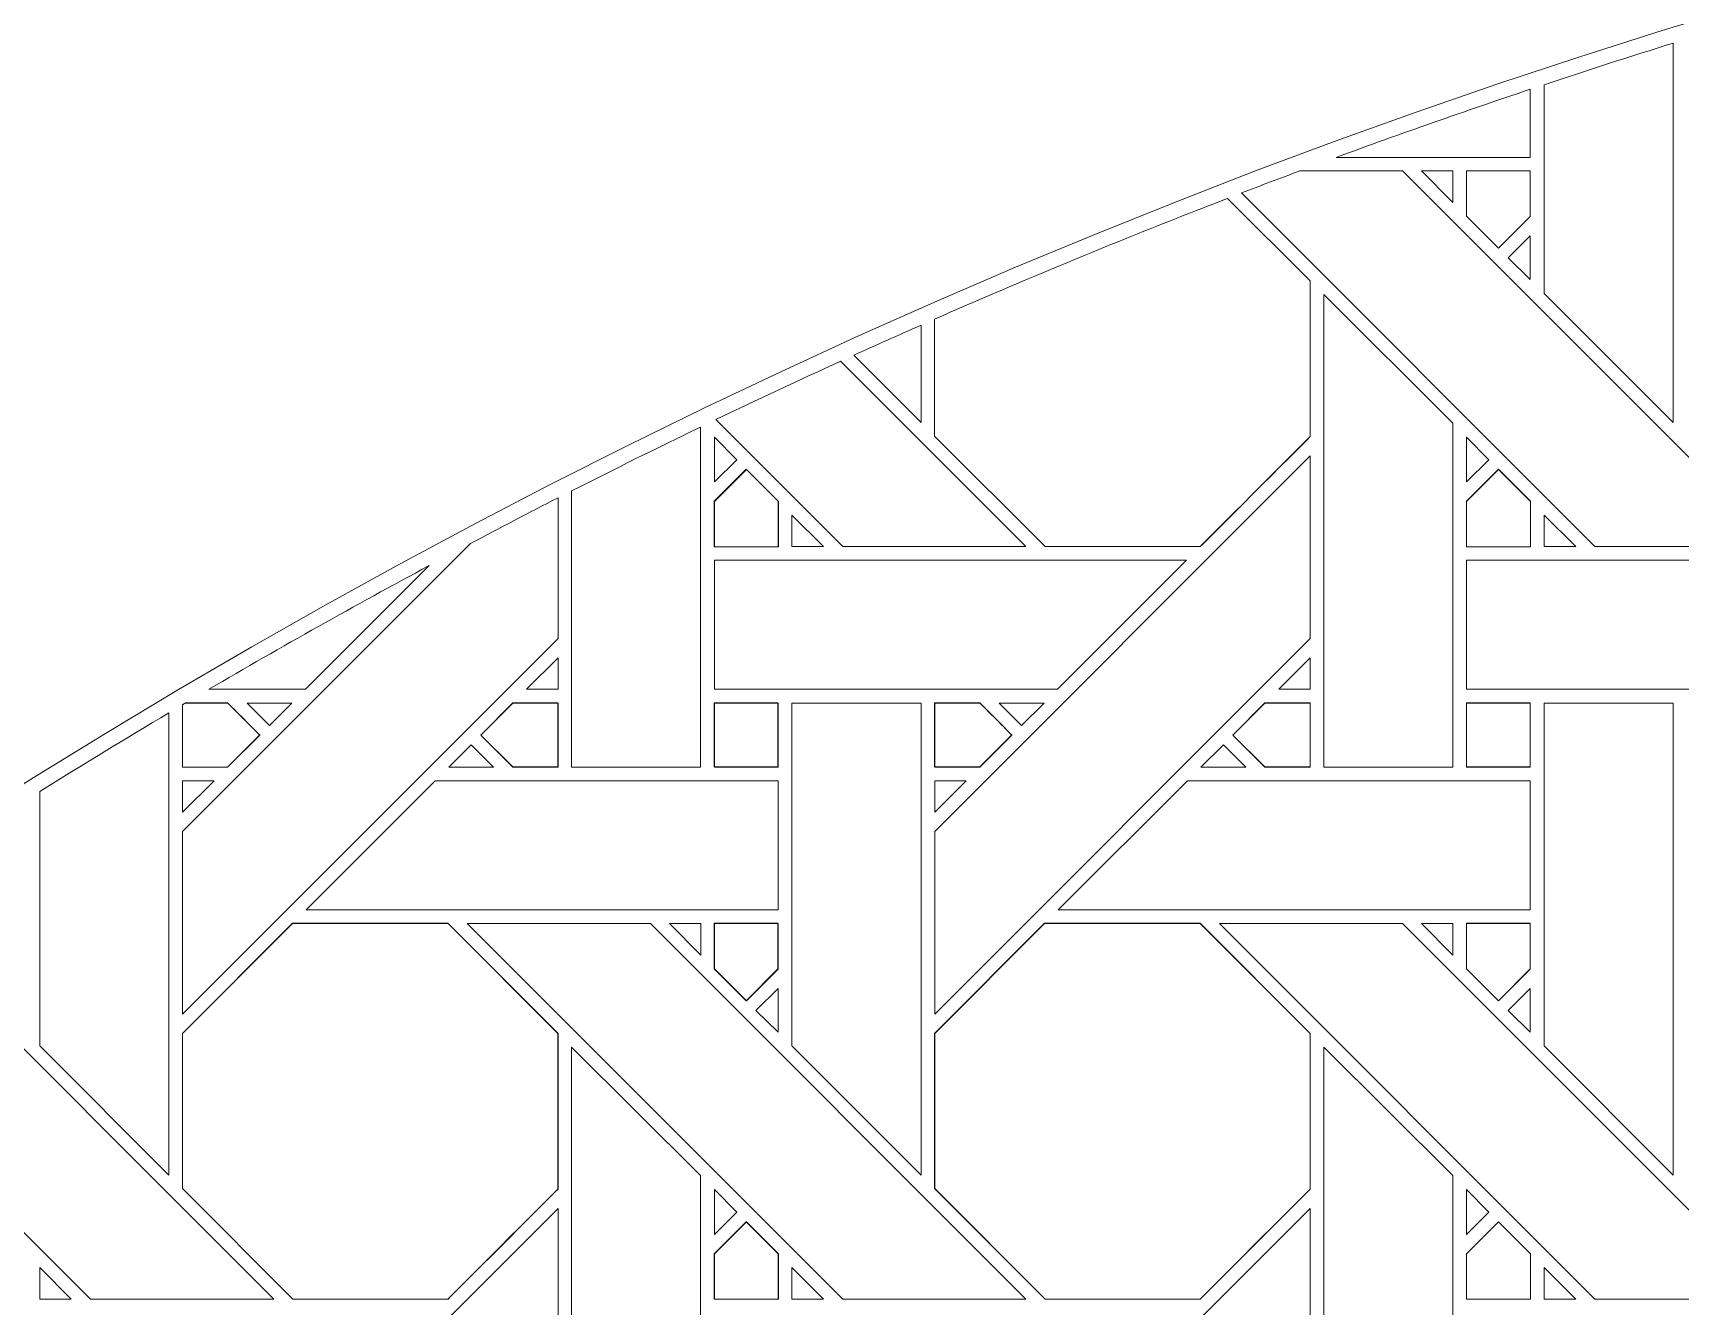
# Model space of a CAD drawing. Header units: inches. Extents: x 2.4 to 22.4, y -0.9 to 19.1.
# Drawn here: x 7.688 to 9.766, y 15.965 to 17.57 of the extents above; entities that cross this region are included whole.
import ezdxf

# ---------------------------------------------------------------- set-up
doc = ezdxf.new("R2010")
doc.units = ezdxf.units.IN
doc.header["$MEASUREMENT"] = 0
doc.layers.add('Design', color=7, linetype='Continuous', lineweight=0)

msp = doc.modelspace()

# ---------------------------------------------------------------- linework, layer by layer
at = {"layer": 'Design'}
for points, knots in [([(12.3829, 19.0948), (6.86, 19.0948), (2.3829, 14.6176), (2.3829, 9.0948), (2.3829, 3.5719), (6.86, -0.9052), (12.3829, -0.9052), (17.9057, -0.9052), (22.3829, 3.5719), (22.3829, 9.0948), (22.3829, 14.6176), (17.9057, 19.0948), (12.3829, 19.0948)], [0, 0, 0, 0, 1, 1, 1, 2, 2, 2, 3, 3, 3, 4, 4, 4, 4]), ([(12.3829, 17.972), (7.4801, 17.972), (3.5056, 13.9975), (3.5056, 9.0948), (3.5056, 4.192), (7.4801, 0.2175), (12.3829, 0.2175), (17.2856, 0.2175), (21.2601, 4.192), (21.2601, 9.0948), (21.2601, 13.9975), (17.2856, 17.972), (12.3829, 17.972)], [0, 0, 0, 0, 1, 1, 1, 2, 2, 2, 3, 3, 3, 4, 4, 4, 4]), ([(9.7571, 17.557), (9.7571, 17.557), (9.7571, 17.0786), (9.7571, 17.0786), (9.7571, 17.0786), (9.5942, 17.2415), (9.5942, 17.2415), (9.5942, 17.2415), (9.5942, 17.5046), (9.5942, 17.5046), (9.6483, 17.5226), (9.7026, 17.5401), (9.7571, 17.557)], [0, 0, 0, 0, 1, 1, 1, 2, 2, 2, 3, 3, 3, 4, 4, 4, 4]), ([(9.332, 17.413), (9.4132, 17.4428), (9.4947, 17.4714), (9.5766, 17.4988), (9.5766, 17.4988), (9.5766, 17.413), (9.5766, 17.413), (9.5766, 17.413), (9.332, 17.413), (9.332, 17.413)], [0, 0, 0, 0, 1, 1, 1, 2, 2, 2, 3, 3, 3, 3]), ([(9.286, 17.3959), (9.286, 17.3959), (9.4156, 17.3959), (9.4156, 17.3959), (9.4156, 17.3959), (9.8892, 16.9222), (9.8892, 16.9222), (9.8892, 16.9222), (9.6582, 16.9222), (9.6582, 16.9222), (9.6582, 16.9222), (9.2125, 17.3681), (9.2125, 17.3681), (9.2369, 17.3775), (9.2614, 17.3867), (9.286, 17.3959)], [0, 0, 0, 0, 1, 1, 1, 2, 2, 2, 3, 3, 3, 4, 4, 4, 5, 5, 5, 5]), ([(9.4791, 17.3959), (9.4791, 17.3959), (9.4791, 17.356), (9.4791, 17.356), (9.4791, 17.356), (9.4397, 17.3959), (9.4397, 17.3959), (9.4397, 17.3959), (9.4791, 17.3959), (9.4791, 17.3959)], [0, 0, 0, 0, 1, 1, 1, 2, 2, 2, 3, 3, 3, 3]), ([(9.5765, 17.3384), (9.5765, 17.3384), (9.5366, 17.2985), (9.5366, 17.2985), (9.5366, 17.2985), (9.4963, 17.3388), (9.4963, 17.3388), (9.4963, 17.3388), (9.4963, 17.396), (9.4963, 17.396), (9.4963, 17.396), (9.5765, 17.396), (9.5765, 17.396), (9.5765, 17.396), (9.5765, 17.3384), (9.5765, 17.3384)], [0, 0, 0, 0, 1, 1, 1, 2, 2, 2, 3, 3, 3, 4, 4, 4, 5, 5, 5, 5]), ([(9.5367, 17.2983), (9.5367, 17.2983), (9.4963, 17.3387), (9.4963, 17.3387), (9.4963, 17.3387), (9.4963, 17.3959), (9.4963, 17.3959), (9.4963, 17.3959), (9.5766, 17.3959), (9.5766, 17.3959), (9.5766, 17.3959), (9.5766, 17.3383), (9.5766, 17.3383), (9.5766, 17.3383), (9.5367, 17.2983), (9.5367, 17.2983)], [0, 0, 0, 0, 1, 1, 1, 2, 2, 2, 3, 3, 3, 4, 4, 4, 5, 5, 5, 5]), ([(8.9355, 17.2565), (9.0215, 17.2929), (9.1081, 17.3277), (9.195, 17.3613), (9.195, 17.3613), (9.2991, 17.2573), (9.2991, 17.2573), (9.2991, 17.2573), (9.2991, 17.0611), (9.2991, 17.0611), (9.2813, 17.0431), (9.1694, 16.9314), (9.1604, 16.9224), (9.1604, 16.9224), (8.9647, 16.9224), (8.9647, 16.9224), (8.9647, 16.9224), (8.8254, 17.0616), (8.8254, 17.0616), (8.8254, 17.0616), (8.8254, 17.209), (8.8254, 17.209), (8.862, 17.2251), (8.8986, 17.2409), (8.9355, 17.2565)], [0, 0, 0, 0, 1, 1, 1, 2, 2, 2, 3, 3, 3, 4, 4, 4, 5, 5, 5, 6, 6, 6, 7, 7, 7, 8, 8, 8, 8]), ([(8.9355, 17.2565), (9.0215, 17.2929), (9.1081, 17.3277), (9.195, 17.3613), (9.195, 17.3613), (9.2992, 17.2571), (9.2992, 17.2571), (9.2992, 17.2571), (9.2992, 17.0609), (9.2992, 17.0609), (9.2814, 17.043), (9.1694, 16.9313), (9.1604, 16.9222), (9.1604, 16.9222), (8.9647, 16.9222), (8.9647, 16.9222), (8.9647, 16.9222), (8.8254, 17.0615), (8.8254, 17.0615), (8.8254, 17.0615), (8.8254, 17.209), (8.8254, 17.209), (8.862, 17.2251), (8.8987, 17.2409), (8.9355, 17.2565)], [0, 0, 0, 0, 1, 1, 1, 2, 2, 2, 3, 3, 3, 4, 4, 4, 5, 5, 5, 6, 6, 6, 7, 7, 7, 8, 8, 8, 8]), ([(9.5766, 17.314), (9.5766, 17.314), (9.5766, 17.2589), (9.5766, 17.2589), (9.5766, 17.2589), (9.5488, 17.2863), (9.5488, 17.2863), (9.5488, 17.2863), (9.5766, 17.314), (9.5766, 17.314)], [0, 0, 0, 0, 1, 1, 1, 2, 2, 2, 3, 3, 3, 3]), ([(9.3163, 16.6442), (9.3163, 16.6442), (9.3163, 17.2401), (9.3163, 17.2401), (9.3163, 17.2401), (9.4791, 17.0779), (9.4791, 17.0779), (9.4791, 17.0779), (9.4791, 16.6442), (9.4791, 16.6442), (9.4791, 16.6442), (9.3163, 16.6442), (9.3163, 16.6442)], [0, 0, 0, 0, 1, 1, 1, 2, 2, 2, 3, 3, 3, 4, 4, 4, 4]), ([(8.8083, 17.2014), (8.8083, 17.2014), (8.8083, 17.0786), (8.8083, 17.0786), (8.8083, 17.0786), (8.7235, 17.1635), (8.7235, 17.1635), (8.7517, 17.1763), (8.78, 17.1889), (8.8083, 17.2014)], [0, 0, 0, 0, 1, 1, 1, 2, 2, 2, 3, 3, 3, 3]), ([(8.9405, 16.9222), (8.9405, 16.9222), (8.7095, 16.9222), (8.7095, 16.9222), (8.7095, 16.9222), (8.5494, 17.0823), (8.5494, 17.0823), (8.6016, 17.1074), (8.6541, 17.1318), (8.7069, 17.1559), (8.7069, 17.1559), (8.9405, 16.9222), (8.9405, 16.9222)], [0, 0, 0, 0, 1, 1, 1, 2, 2, 2, 3, 3, 3, 4, 4, 4, 4]), ([(8.5303, 16.6442), (8.5303, 16.6442), (8.3676, 16.6442), (8.3676, 16.6442), (8.3676, 16.6442), (8.3676, 16.9924), (8.3676, 16.9924), (8.4215, 17.0198), (8.4758, 17.0467), (8.5303, 17.073), (8.5303, 17.073), (8.5303, 16.6442), (8.5303, 16.6442)], [0, 0, 0, 0, 1, 1, 1, 2, 2, 2, 3, 3, 3, 4, 4, 4, 4]), ([(8.5476, 17.0037), (8.5476, 17.0037), (8.5476, 17.0604), (8.5476, 17.0604), (8.5476, 17.0604), (8.5758, 17.0318), (8.5758, 17.0318), (8.5758, 17.0318), (8.5476, 17.0037), (8.5476, 17.0037)], [0, 0, 0, 0, 1, 1, 1, 2, 2, 2, 3, 3, 3, 3]), ([(9.4964, 17.0037), (9.4964, 17.0037), (9.4964, 17.0604), (9.4964, 17.0604), (9.4964, 17.0604), (9.5245, 17.0318), (9.5245, 17.0318), (9.5245, 17.0318), (9.4964, 17.0037), (9.4964, 17.0037)], [0, 0, 0, 0, 1, 1, 1, 2, 2, 2, 3, 3, 3, 3]), ([(9.2992, 16.8065), (9.2992, 16.8065), (8.8255, 16.3328), (8.8255, 16.3328), (8.8255, 16.3328), (8.8255, 16.5629), (8.8255, 16.5629), (8.8255, 16.5629), (9.2992, 17.0365), (9.2992, 17.0365), (9.2992, 17.0365), (9.2992, 16.8065), (9.2992, 16.8065)], [0, 0, 0, 0, 1, 1, 1, 2, 2, 2, 3, 3, 3, 4, 4, 4, 4]), ([(8.6282, 16.9221), (8.6282, 16.9221), (8.5475, 16.9221), (8.5475, 16.9221), (8.5475, 16.9221), (8.5475, 16.9794), (8.5475, 16.9794), (8.5475, 16.9794), (8.5879, 17.0198), (8.5879, 17.0198), (8.5879, 17.0198), (8.6282, 16.9794), (8.6282, 16.9794), (8.6282, 16.9794), (8.6282, 16.9221), (8.6282, 16.9221)], [0, 0, 0, 0, 1, 1, 1, 2, 2, 2, 3, 3, 3, 4, 4, 4, 5, 5, 5, 5]), ([(8.6283, 16.922), (8.6283, 16.922), (8.5476, 16.922), (8.5476, 16.922), (8.5476, 16.922), (8.5476, 16.9793), (8.5476, 16.9793), (8.5476, 16.9793), (8.588, 17.0196), (8.588, 17.0196), (8.588, 17.0196), (8.6283, 16.9793), (8.6283, 16.9793), (8.6283, 16.9793), (8.6283, 16.922), (8.6283, 16.922)], [0, 0, 0, 0, 1, 1, 1, 2, 2, 2, 3, 3, 3, 4, 4, 4, 5, 5, 5, 5]), ([(9.5769, 16.9221), (9.5769, 16.9221), (9.4963, 16.9221), (9.4963, 16.9221), (9.4963, 16.9221), (9.4963, 16.9794), (9.4963, 16.9794), (9.4963, 16.9794), (9.5366, 17.0198), (9.5366, 17.0198), (9.5366, 17.0198), (9.5769, 16.9794), (9.5769, 16.9794), (9.5769, 16.9794), (9.5769, 16.9221), (9.5769, 16.9221)], [0, 0, 0, 0, 1, 1, 1, 2, 2, 2, 3, 3, 3, 4, 4, 4, 5, 5, 5, 5]), ([(9.5367, 17.0196), (9.5367, 17.0196), (9.577, 16.9793), (9.577, 16.9793), (9.577, 16.9793), (9.577, 16.922), (9.577, 16.922), (9.577, 16.922), (9.4964, 16.922), (9.4964, 16.922), (9.4964, 16.922), (9.4964, 16.9793), (9.4964, 16.9793), (9.4964, 16.9793), (9.5367, 17.0196), (9.5367, 17.0196)], [0, 0, 0, 0, 1, 1, 1, 2, 2, 2, 3, 3, 3, 4, 4, 4, 5, 5, 5, 5]), ([(8.3504, 16.9837), (8.3504, 16.9837), (8.3504, 16.8065), (8.3504, 16.8065), (8.3504, 16.8065), (7.8768, 16.3328), (7.8768, 16.3328), (7.8768, 16.3328), (7.8768, 16.5629), (7.8768, 16.5629), (7.8768, 16.5629), (8.2401, 16.9262), (8.2401, 16.9262), (8.2767, 16.9456), (8.3135, 16.9648), (8.3504, 16.9837)], [0, 0, 0, 0, 1, 1, 1, 2, 2, 2, 3, 3, 3, 4, 4, 4, 5, 5, 5, 5]), ([(8.6455, 16.9222), (8.6455, 16.9222), (8.6455, 16.962), (8.6455, 16.962), (8.6455, 16.962), (8.6853, 16.9222), (8.6853, 16.9222), (8.6853, 16.9222), (8.6455, 16.9222), (8.6455, 16.9222)], [0, 0, 0, 0, 1, 1, 1, 2, 2, 2, 3, 3, 3, 3]), ([(9.5943, 16.9222), (9.5943, 16.9222), (9.5943, 16.962), (9.5943, 16.962), (9.5943, 16.962), (9.634, 16.9222), (9.634, 16.9222), (9.634, 16.9222), (9.5943, 16.9222), (9.5943, 16.9222)], [0, 0, 0, 0, 1, 1, 1, 2, 2, 2, 3, 3, 3, 3]), ([(8.0319, 16.7423), (8.0319, 16.7423), (7.91, 16.7423), (7.91, 16.7423), (8.0017, 16.796), (8.0943, 16.848), (8.188, 16.8984), (8.188, 16.8984), (8.0319, 16.7423), (8.0319, 16.7423)], [0, 0, 0, 0, 1, 1, 1, 2, 2, 2, 3, 3, 3, 3]), ([(9.1433, 16.905), (9.1433, 16.905), (8.9806, 16.7423), (8.9806, 16.7423), (8.9806, 16.7423), (8.5476, 16.7423), (8.5476, 16.7423), (8.5476, 16.7423), (8.5476, 16.905), (8.5476, 16.905), (8.5476, 16.905), (9.1433, 16.905), (9.1433, 16.905)], [0, 0, 0, 0, 1, 1, 1, 2, 2, 2, 3, 3, 3, 4, 4, 4, 4]), ([(10.0921, 16.905), (10.0921, 16.905), (9.9293, 16.7423), (9.9293, 16.7423), (9.9293, 16.7423), (9.4964, 16.7423), (9.4964, 16.7423), (9.4964, 16.7423), (9.4964, 16.905), (9.4964, 16.905), (9.4964, 16.905), (10.0921, 16.905), (10.0921, 16.905)], [0, 0, 0, 0, 1, 1, 1, 2, 2, 2, 3, 3, 3, 4, 4, 4, 4]), ([(8.3107, 16.7423), (8.3107, 16.7423), (8.3504, 16.7821), (8.3504, 16.7821), (8.3504, 16.7821), (8.3504, 16.7423), (8.3504, 16.7423), (8.3504, 16.7423), (8.3107, 16.7423), (8.3107, 16.7423)], [0, 0, 0, 0, 1, 1, 1, 2, 2, 2, 3, 3, 3, 3]), ([(9.2992, 16.7423), (9.2992, 16.7423), (9.2594, 16.7423), (9.2594, 16.7423), (9.2594, 16.7423), (9.2992, 16.7821), (9.2992, 16.7821), (9.2992, 16.7821), (9.2992, 16.7423), (9.2992, 16.7423)], [0, 0, 0, 0, 1, 1, 1, 2, 2, 2, 3, 3, 3, 3]), ([(7.9337, 16.7251), (7.9389, 16.72), (7.9696, 16.6892), (7.9741, 16.6848), (7.9741, 16.6848), (7.9337, 16.6443), (7.9337, 16.6443), (7.9337, 16.6443), (7.8767, 16.6443), (7.8767, 16.6443), (7.8767, 16.6443), (7.8767, 16.7228), (7.8767, 16.7228), (7.878, 16.7236), (7.8793, 16.7243), (7.8807, 16.7251), (7.8807, 16.7251), (7.9337, 16.7251), (7.9337, 16.7251)], [0, 0, 0, 0, 1, 1, 1, 2, 2, 2, 3, 3, 3, 4, 4, 4, 5, 5, 5, 6, 6, 6, 6]), ([(7.8805, 16.725), (7.8805, 16.725), (7.9338, 16.725), (7.9338, 16.725), (7.9391, 16.7198), (7.9698, 16.689), (7.9742, 16.6847), (7.9742, 16.6847), (7.9337, 16.6443), (7.9337, 16.6443), (7.9337, 16.6443), (7.8767, 16.6443), (7.8767, 16.6443), (7.8767, 16.6443), (7.8767, 16.7228), (7.8767, 16.7228), (7.8779, 16.7235), (7.8792, 16.7243), (7.8805, 16.725)], [0, 0, 0, 0, 1, 1, 1, 2, 2, 2, 3, 3, 3, 4, 4, 4, 5, 5, 5, 6, 6, 6, 6]), ([(7.9582, 16.725), (7.9582, 16.725), (8.0146, 16.725), (8.0146, 16.725), (8.0146, 16.725), (7.9864, 16.6968), (7.9864, 16.6968), (7.9864, 16.6968), (7.9582, 16.725), (7.9582, 16.725)], [0, 0, 0, 0, 1, 1, 1, 2, 2, 2, 3, 3, 3, 3]), ([(8.3503, 16.6444), (8.3503, 16.6444), (8.2932, 16.6444), (8.2932, 16.6444), (8.2932, 16.6444), (8.2529, 16.6847), (8.2529, 16.6847), (8.2529, 16.6847), (8.2933, 16.7252), (8.2933, 16.7252), (8.2933, 16.7252), (8.3503, 16.7252), (8.3503, 16.7252), (8.3503, 16.7252), (8.3503, 16.6444), (8.3503, 16.6444)], [0, 0, 0, 0, 1, 1, 1, 2, 2, 2, 3, 3, 3, 4, 4, 4, 5, 5, 5, 5]), ([(8.3504, 16.725), (8.3504, 16.725), (8.3504, 16.6442), (8.3504, 16.6442), (8.3504, 16.6442), (8.2933, 16.6442), (8.2933, 16.6442), (8.2933, 16.6442), (8.253, 16.6846), (8.253, 16.6846), (8.253, 16.6846), (8.2934, 16.725), (8.2934, 16.725), (8.2934, 16.725), (8.3504, 16.725), (8.3504, 16.725)], [0, 0, 0, 0, 1, 1, 1, 2, 2, 2, 3, 3, 3, 4, 4, 4, 5, 5, 5, 5]), ([(8.6278, 16.7251), (8.6278, 16.7251), (8.6278, 16.6444), (8.6278, 16.6444), (8.6278, 16.6444), (8.5475, 16.6444), (8.5475, 16.6444), (8.5475, 16.6444), (8.5475, 16.7251), (8.5475, 16.7251), (8.5475, 16.7251), (8.6278, 16.7251), (8.6278, 16.7251)], [0, 0, 0, 0, 1, 1, 1, 2, 2, 2, 3, 3, 3, 4, 4, 4, 4]), ([(8.6279, 16.6442), (8.6279, 16.6442), (8.5476, 16.6442), (8.5476, 16.6442), (8.5476, 16.6442), (8.5476, 16.725), (8.5476, 16.725), (8.5476, 16.725), (8.6279, 16.725), (8.6279, 16.725), (8.6279, 16.725), (8.6279, 16.6442), (8.6279, 16.6442)], [0, 0, 0, 0, 1, 1, 1, 2, 2, 2, 3, 3, 3, 4, 4, 4, 4]), ([(8.6454, 16.2928), (8.6454, 16.2928), (8.6454, 16.725), (8.6454, 16.725), (8.6454, 16.725), (8.8083, 16.725), (8.8083, 16.725), (8.8083, 16.725), (8.8083, 16.1299), (8.8083, 16.1299), (8.8083, 16.1299), (8.6454, 16.2928), (8.6454, 16.2928)], [0, 0, 0, 0, 1, 1, 1, 2, 2, 2, 3, 3, 3, 4, 4, 4, 4]), ([(8.8254, 16.6444), (8.8254, 16.6444), (8.8254, 16.7251), (8.8254, 16.7251), (8.8254, 16.7251), (8.8825, 16.7251), (8.8825, 16.7251), (8.8876, 16.72), (8.9184, 16.6892), (8.9228, 16.6848), (8.9228, 16.6848), (8.8824, 16.6444), (8.8824, 16.6444), (8.8824, 16.6444), (8.8254, 16.6444), (8.8254, 16.6444)], [0, 0, 0, 0, 1, 1, 1, 2, 2, 2, 3, 3, 3, 4, 4, 4, 5, 5, 5, 5]), ([(8.9075, 16.7001), (8.9075, 16.7001), (8.9229, 16.6847), (8.9229, 16.6847), (8.9229, 16.6847), (8.8825, 16.6442), (8.8825, 16.6442), (8.8825, 16.6442), (8.8255, 16.6442), (8.8255, 16.6442), (8.8255, 16.6442), (8.8255, 16.725), (8.8255, 16.725), (8.8255, 16.725), (8.8825, 16.725), (8.8825, 16.725), (8.888, 16.7196), (8.8981, 16.7095), (8.9075, 16.7001)], [0, 0, 0, 0, 1, 1, 1, 2, 2, 2, 3, 3, 3, 4, 4, 4, 5, 5, 5, 6, 6, 6, 6]), ([(8.9069, 16.725), (8.9069, 16.725), (8.9634, 16.725), (8.9634, 16.725), (8.9634, 16.725), (8.9351, 16.6968), (8.9351, 16.6968), (8.9351, 16.6968), (8.9069, 16.725), (8.9069, 16.725)], [0, 0, 0, 0, 1, 1, 1, 2, 2, 2, 3, 3, 3, 3]), ([(9.2991, 16.6444), (9.2991, 16.6444), (9.242, 16.6444), (9.242, 16.6444), (9.242, 16.6444), (9.2016, 16.6847), (9.2016, 16.6847), (9.2016, 16.6847), (9.242, 16.7252), (9.242, 16.7252), (9.242, 16.7252), (9.2991, 16.7252), (9.2991, 16.7252), (9.2991, 16.7252), (9.2991, 16.6444), (9.2991, 16.6444)], [0, 0, 0, 0, 1, 1, 1, 2, 2, 2, 3, 3, 3, 4, 4, 4, 5, 5, 5, 5]), ([(9.2017, 16.6846), (9.2017, 16.6846), (9.2421, 16.725), (9.2421, 16.725), (9.2421, 16.725), (9.2992, 16.725), (9.2992, 16.725), (9.2992, 16.725), (9.2992, 16.6442), (9.2992, 16.6442), (9.2992, 16.6442), (9.2421, 16.6442), (9.2421, 16.6442), (9.2421, 16.6442), (9.2017, 16.6846), (9.2017, 16.6846)], [0, 0, 0, 0, 1, 1, 1, 2, 2, 2, 3, 3, 3, 4, 4, 4, 5, 5, 5, 5]), ([(9.5765, 16.6444), (9.5765, 16.6444), (9.4963, 16.6444), (9.4963, 16.6444), (9.4963, 16.6444), (9.4963, 16.7251), (9.4963, 16.7251), (9.4963, 16.7251), (9.5765, 16.7251), (9.5765, 16.7251), (9.5765, 16.7251), (9.5765, 16.6444), (9.5765, 16.6444)], [0, 0, 0, 0, 1, 1, 1, 2, 2, 2, 3, 3, 3, 4, 4, 4, 4]), ([(9.5766, 16.725), (9.5766, 16.725), (9.5766, 16.6442), (9.5766, 16.6442), (9.5766, 16.6442), (9.4964, 16.6442), (9.4964, 16.6442), (9.4964, 16.6442), (9.4964, 16.725), (9.4964, 16.725), (9.4964, 16.725), (9.5766, 16.725), (9.5766, 16.725)], [0, 0, 0, 0, 1, 1, 1, 2, 2, 2, 3, 3, 3, 4, 4, 4, 4]), ([(9.5942, 16.2928), (9.5942, 16.2928), (9.5942, 16.725), (9.5942, 16.725), (9.5942, 16.725), (9.7571, 16.725), (9.7571, 16.725), (9.7571, 16.725), (9.7571, 16.1299), (9.7571, 16.1299), (9.7571, 16.1299), (9.5942, 16.2928), (9.5942, 16.2928)], [0, 0, 0, 0, 1, 1, 1, 2, 2, 2, 3, 3, 3, 4, 4, 4, 4]), ([(7.8596, 16.7125), (7.8596, 16.7125), (7.8596, 16.1299), (7.8596, 16.1299), (7.8596, 16.1299), (7.6967, 16.2928), (7.6967, 16.2928), (7.6967, 16.2928), (7.6967, 16.6134), (7.6967, 16.6134), (7.7506, 16.647), (7.805, 16.6801), (7.8596, 16.7125)], [0, 0, 0, 0, 1, 1, 1, 2, 2, 2, 3, 3, 3, 4, 4, 4, 4]), ([(8.2691, 16.6442), (8.2691, 16.6442), (8.2126, 16.6442), (8.2126, 16.6442), (8.2126, 16.6442), (8.2408, 16.6725), (8.2408, 16.6725), (8.2408, 16.6725), (8.2691, 16.6442), (8.2691, 16.6442)], [0, 0, 0, 0, 1, 1, 1, 2, 2, 2, 3, 3, 3, 3]), ([(9.2178, 16.6442), (9.2178, 16.6442), (9.1613, 16.6442), (9.1613, 16.6442), (9.1613, 16.6442), (9.1896, 16.6725), (9.1896, 16.6725), (9.1896, 16.6725), (9.2178, 16.6442), (9.2178, 16.6442)], [0, 0, 0, 0, 1, 1, 1, 2, 2, 2, 3, 3, 3, 3]), ([(7.9166, 16.6271), (7.9166, 16.6271), (7.8768, 16.5873), (7.8768, 16.5873), (7.8768, 16.5873), (7.8768, 16.6271), (7.8768, 16.6271), (7.8768, 16.6271), (7.9166, 16.6271), (7.9166, 16.6271)], [0, 0, 0, 0, 1, 1, 1, 2, 2, 2, 3, 3, 3, 3]), ([(8.6279, 16.6271), (8.6279, 16.6271), (8.6279, 16.4643), (8.6279, 16.4643), (8.6279, 16.4643), (8.0326, 16.4643), (8.0326, 16.4643), (8.0326, 16.4643), (8.1954, 16.6271), (8.1954, 16.6271), (8.1954, 16.6271), (8.6279, 16.6271), (8.6279, 16.6271)], [0, 0, 0, 0, 1, 1, 1, 2, 2, 2, 3, 3, 3, 4, 4, 4, 4]), ([(8.8653, 16.6271), (8.8653, 16.6271), (8.8255, 16.5873), (8.8255, 16.5873), (8.8255, 16.5873), (8.8255, 16.6271), (8.8255, 16.6271), (8.8255, 16.6271), (8.8653, 16.6271), (8.8653, 16.6271)], [0, 0, 0, 0, 1, 1, 1, 2, 2, 2, 3, 3, 3, 3]), ([(9.5766, 16.6271), (9.5766, 16.6271), (9.5766, 16.4643), (9.5766, 16.4643), (9.5766, 16.4643), (8.9813, 16.4643), (8.9813, 16.4643), (8.9813, 16.4643), (9.1442, 16.6271), (9.1442, 16.6271), (9.1442, 16.6271), (9.5766, 16.6271), (9.5766, 16.6271)], [0, 0, 0, 0, 1, 1, 1, 2, 2, 2, 3, 3, 3, 4, 4, 4, 4]), ([(7.4404, 16.4472), (7.4404, 16.4472), (7.5181, 16.4472), (7.5181, 16.4472), (7.5181, 16.4472), (7.9918, 15.9735), (7.9918, 15.9735), (7.9918, 15.9735), (7.7607, 15.9735), (7.7607, 15.9735), (7.7607, 15.9735), (7.3493, 16.385), (7.3493, 16.385), (7.3795, 16.4059), (7.4099, 16.4266), (7.4404, 16.4472)], [0, 0, 0, 0, 1, 1, 1, 2, 2, 2, 3, 3, 3, 4, 4, 4, 5, 5, 5, 5]), ([(8.3503, 16.3085), (8.3503, 16.3085), (8.3503, 16.1123), (8.3503, 16.1123), (8.3325, 16.0944), (8.2206, 15.9827), (8.2116, 15.9736), (8.2116, 15.9736), (8.0159, 15.9736), (8.0159, 15.9736), (8.0159, 15.9736), (7.8767, 16.1129), (7.8767, 16.1129), (7.8767, 16.1129), (7.8767, 16.3085), (7.8767, 16.3085), (7.8767, 16.3085), (8.0154, 16.4473), (8.0154, 16.4473), (8.0154, 16.4473), (8.2116, 16.4473), (8.2116, 16.4473), (8.2116, 16.4473), (8.3503, 16.3085), (8.3503, 16.3085)], [0, 0, 0, 0, 1, 1, 1, 2, 2, 2, 3, 3, 3, 4, 4, 4, 5, 5, 5, 6, 6, 6, 7, 7, 7, 8, 8, 8, 8]), ([(7.8768, 16.3084), (7.8768, 16.3084), (8.0155, 16.4471), (8.0155, 16.4471), (8.0155, 16.4471), (8.2117, 16.4471), (8.2117, 16.4471), (8.2117, 16.4471), (8.3504, 16.3084), (8.3504, 16.3084), (8.3504, 16.3084), (8.3504, 16.1122), (8.3504, 16.1122), (8.3325, 16.0942), (8.2206, 15.9825), (8.2117, 15.9735), (8.2117, 15.9735), (8.016, 15.9735), (8.016, 15.9735), (8.016, 15.9735), (7.8768, 16.1128), (7.8768, 16.1128), (7.8768, 16.1128), (7.8768, 16.3084), (7.8768, 16.3084)], [0, 0, 0, 0, 1, 1, 1, 2, 2, 2, 3, 3, 3, 4, 4, 4, 5, 5, 5, 6, 6, 6, 7, 7, 7, 8, 8, 8, 8]), ([(8.9405, 15.9735), (8.9405, 15.9735), (8.7095, 15.9735), (8.7095, 15.9735), (8.7095, 15.9735), (8.2359, 16.4472), (8.2359, 16.4472), (8.2359, 16.4472), (8.4669, 16.4472), (8.4669, 16.4472), (8.4669, 16.4472), (8.9405, 15.9735), (8.9405, 15.9735)], [0, 0, 0, 0, 1, 1, 1, 2, 2, 2, 3, 3, 3, 4, 4, 4, 4]), ([(8.491, 16.4471), (8.491, 16.4471), (8.5304, 16.4471), (8.5304, 16.4471), (8.5304, 16.4471), (8.5304, 16.4073), (8.5304, 16.4073), (8.5304, 16.4073), (8.491, 16.4471), (8.491, 16.4471)], [0, 0, 0, 0, 1, 1, 1, 2, 2, 2, 3, 3, 3, 3]), ([(8.6278, 16.4473), (8.6278, 16.4473), (8.6278, 16.3897), (8.6278, 16.3897), (8.6278, 16.3897), (8.5879, 16.3497), (8.5879, 16.3497), (8.5879, 16.3497), (8.5475, 16.3901), (8.5475, 16.3901), (8.5475, 16.3901), (8.5475, 16.4473), (8.5475, 16.4473), (8.5475, 16.4473), (8.6278, 16.4473), (8.6278, 16.4473)], [0, 0, 0, 0, 1, 1, 1, 2, 2, 2, 3, 3, 3, 4, 4, 4, 5, 5, 5, 5]), ([(8.588, 16.3496), (8.588, 16.3496), (8.5476, 16.39), (8.5476, 16.39), (8.5476, 16.39), (8.5476, 16.4472), (8.5476, 16.4472), (8.5476, 16.4472), (8.6279, 16.4472), (8.6279, 16.4472), (8.6279, 16.4472), (8.6279, 16.3896), (8.6279, 16.3896), (8.6279, 16.3896), (8.588, 16.3496), (8.588, 16.3496)], [0, 0, 0, 0, 1, 1, 1, 2, 2, 2, 3, 3, 3, 4, 4, 4, 5, 5, 5, 5]), ([(8.9641, 16.4473), (8.9641, 16.4473), (9.1603, 16.4473), (9.1603, 16.4473), (9.1603, 16.4473), (9.2991, 16.3085), (9.2991, 16.3085), (9.2991, 16.3085), (9.2991, 16.1123), (9.2991, 16.1123), (9.2813, 16.0944), (9.1694, 15.9827), (9.1604, 15.9736), (9.1604, 15.9736), (8.9647, 15.9736), (8.9647, 15.9736), (8.9647, 15.9736), (8.8254, 16.1129), (8.8254, 16.1129), (8.8254, 16.1129), (8.8254, 16.3085), (8.8254, 16.3085), (8.8254, 16.3085), (8.9641, 16.4473), (8.9641, 16.4473)], [0, 0, 0, 0, 1, 1, 1, 2, 2, 2, 3, 3, 3, 4, 4, 4, 5, 5, 5, 6, 6, 6, 7, 7, 7, 8, 8, 8, 8]), ([(9.1604, 16.4471), (9.1604, 16.4471), (9.2992, 16.3084), (9.2992, 16.3084), (9.2992, 16.3084), (9.2992, 16.1122), (9.2992, 16.1122), (9.2814, 16.0943), (9.1694, 15.9825), (9.1604, 15.9735), (9.1604, 15.9735), (8.9647, 15.9735), (8.9647, 15.9735), (8.9647, 15.9735), (8.8255, 16.1128), (8.8255, 16.1128), (8.8255, 16.1128), (8.8255, 16.3084), (8.8255, 16.3084), (8.8255, 16.3084), (8.9642, 16.4471), (8.9642, 16.4471), (8.9642, 16.4471), (9.1604, 16.4471), (9.1604, 16.4471)], [0, 0, 0, 0, 1, 1, 1, 2, 2, 2, 3, 3, 3, 4, 4, 4, 5, 5, 5, 6, 6, 6, 7, 7, 7, 8, 8, 8, 8]), ([(9.8892, 15.9735), (9.8892, 15.9735), (9.6582, 15.9735), (9.6582, 15.9735), (9.6582, 15.9735), (9.1846, 16.4472), (9.1846, 16.4472), (9.1846, 16.4472), (9.4156, 16.4472), (9.4156, 16.4472), (9.4156, 16.4472), (9.8892, 15.9735), (9.8892, 15.9735)], [0, 0, 0, 0, 1, 1, 1, 2, 2, 2, 3, 3, 3, 4, 4, 4, 4]), ([(9.4397, 16.4471), (9.4397, 16.4471), (9.4791, 16.4471), (9.4791, 16.4471), (9.4791, 16.4471), (9.4791, 16.4073), (9.4791, 16.4073), (9.4791, 16.4073), (9.4397, 16.4471), (9.4397, 16.4471)], [0, 0, 0, 0, 1, 1, 1, 2, 2, 2, 3, 3, 3, 3]), ([(9.5765, 16.4473), (9.5765, 16.4473), (9.5765, 16.3897), (9.5765, 16.3897), (9.5765, 16.3897), (9.5366, 16.3497), (9.5366, 16.3497), (9.5366, 16.3497), (9.4963, 16.3901), (9.4963, 16.3901), (9.4963, 16.3901), (9.4963, 16.4473), (9.4963, 16.4473), (9.4963, 16.4473), (9.5765, 16.4473), (9.5765, 16.4473)], [0, 0, 0, 0, 1, 1, 1, 2, 2, 2, 3, 3, 3, 4, 4, 4, 5, 5, 5, 5]), ([(9.5367, 16.3496), (9.5367, 16.3496), (9.4963, 16.39), (9.4963, 16.39), (9.4963, 16.39), (9.4963, 16.4472), (9.4963, 16.4472), (9.4963, 16.4472), (9.5766, 16.4472), (9.5766, 16.4472), (9.5766, 16.4472), (9.5766, 16.3896), (9.5766, 16.3896), (9.5766, 16.3896), (9.5367, 16.3496), (9.5367, 16.3496)], [0, 0, 0, 0, 1, 1, 1, 2, 2, 2, 3, 3, 3, 4, 4, 4, 5, 5, 5, 5]), ([(8.6279, 16.3653), (8.6279, 16.3653), (8.6279, 16.3102), (8.6279, 16.3102), (8.6279, 16.3102), (8.6001, 16.3375), (8.6001, 16.3375), (8.6001, 16.3375), (8.6279, 16.3653), (8.6279, 16.3653)], [0, 0, 0, 0, 1, 1, 1, 2, 2, 2, 3, 3, 3, 3]), ([(9.5766, 16.3653), (9.5766, 16.3653), (9.5766, 16.3102), (9.5766, 16.3102), (9.5766, 16.3102), (9.5488, 16.3375), (9.5488, 16.3375), (9.5488, 16.3375), (9.5766, 16.3653), (9.5766, 16.3653)], [0, 0, 0, 0, 1, 1, 1, 2, 2, 2, 3, 3, 3, 3]), ([(8.3676, 15.6955), (8.3676, 15.6955), (8.3676, 16.2913), (8.3676, 16.2913), (8.3676, 16.2913), (8.5303, 16.1292), (8.5303, 16.1292), (8.5303, 16.1292), (8.5303, 15.6955), (8.5303, 15.6955), (8.5303, 15.6955), (8.3676, 15.6955), (8.3676, 15.6955)], [0, 0, 0, 0, 1, 1, 1, 2, 2, 2, 3, 3, 3, 4, 4, 4, 4]), ([(9.3163, 15.6955), (9.3163, 15.6955), (9.3163, 16.2913), (9.3163, 16.2913), (9.3163, 16.2913), (9.4791, 16.1292), (9.4791, 16.1292), (9.4791, 16.1292), (9.4791, 15.6955), (9.4791, 15.6955), (9.4791, 15.6955), (9.3163, 15.6955), (9.3163, 15.6955)], [0, 0, 0, 0, 1, 1, 1, 2, 2, 2, 3, 3, 3, 4, 4, 4, 4]), ([(8.5476, 16.0549), (8.5476, 16.0549), (8.5476, 16.1117), (8.5476, 16.1117), (8.5476, 16.1117), (8.5758, 16.0831), (8.5758, 16.0831), (8.5758, 16.0831), (8.5476, 16.0549), (8.5476, 16.0549)], [0, 0, 0, 0, 1, 1, 1, 2, 2, 2, 3, 3, 3, 3]), ([(9.4964, 16.0549), (9.4964, 16.0549), (9.4964, 16.1117), (9.4964, 16.1117), (9.4964, 16.1117), (9.5246, 16.0831), (9.5246, 16.0831), (9.5246, 16.0831), (9.4964, 16.0549), (9.4964, 16.0549)], [0, 0, 0, 0, 1, 1, 1, 2, 2, 2, 3, 3, 3, 3]), ([(8.3504, 16.0878), (8.3504, 16.0878), (8.3504, 15.8577), (8.3504, 15.8577), (8.3504, 15.8577), (7.8768, 15.3841), (7.8768, 15.3841), (7.8768, 15.3841), (7.8768, 15.6142), (7.8768, 15.6142), (7.8768, 15.6142), (8.3504, 16.0878), (8.3504, 16.0878)], [0, 0, 0, 0, 1, 1, 1, 2, 2, 2, 3, 3, 3, 4, 4, 4, 4]), ([(9.2992, 15.8577), (9.2992, 15.8577), (8.8255, 15.3841), (8.8255, 15.3841), (8.8255, 15.3841), (8.8255, 15.6142), (8.8255, 15.6142), (8.8255, 15.6142), (9.2992, 16.0878), (9.2992, 16.0878), (9.2992, 16.0878), (9.2992, 15.8577), (9.2992, 15.8577)], [0, 0, 0, 0, 1, 1, 1, 2, 2, 2, 3, 3, 3, 4, 4, 4, 4]), ([(8.5475, 15.9734), (8.5475, 15.9734), (8.5475, 16.0307), (8.5475, 16.0307), (8.5475, 16.0307), (8.5879, 16.071), (8.5879, 16.071), (8.5879, 16.071), (8.6282, 16.0307), (8.6282, 16.0307), (8.6282, 16.0307), (8.6282, 15.9734), (8.6282, 15.9734), (8.6282, 15.9734), (8.5475, 15.9734), (8.5475, 15.9734)], [0, 0, 0, 0, 1, 1, 1, 2, 2, 2, 3, 3, 3, 4, 4, 4, 5, 5, 5, 5]), ([(8.588, 16.0709), (8.588, 16.0709), (8.6283, 16.0306), (8.6283, 16.0306), (8.6283, 16.0306), (8.6283, 15.9733), (8.6283, 15.9733), (8.6283, 15.9733), (8.5476, 15.9733), (8.5476, 15.9733), (8.5476, 15.9733), (8.5476, 16.0306), (8.5476, 16.0306), (8.5476, 16.0306), (8.588, 16.0709), (8.588, 16.0709)], [0, 0, 0, 0, 1, 1, 1, 2, 2, 2, 3, 3, 3, 4, 4, 4, 5, 5, 5, 5]), ([(9.5769, 16.0307), (9.5769, 16.0307), (9.5769, 15.9734), (9.5769, 15.9734), (9.5769, 15.9734), (9.4963, 15.9734), (9.4963, 15.9734), (9.4963, 15.9734), (9.4963, 16.0307), (9.4963, 16.0307), (9.4963, 16.0307), (9.5366, 16.071), (9.5366, 16.071), (9.5366, 16.071), (9.5769, 16.0307), (9.5769, 16.0307)], [0, 0, 0, 0, 1, 1, 1, 2, 2, 2, 3, 3, 3, 4, 4, 4, 5, 5, 5, 5]), ([(9.5367, 16.0709), (9.5367, 16.0709), (9.577, 16.0306), (9.577, 16.0306), (9.577, 16.0306), (9.577, 15.9733), (9.577, 15.9733), (9.577, 15.9733), (9.4964, 15.9733), (9.4964, 15.9733), (9.4964, 15.9733), (9.4964, 16.0306), (9.4964, 16.0306), (9.4964, 16.0306), (9.5367, 16.0709), (9.5367, 16.0709)], [0, 0, 0, 0, 1, 1, 1, 2, 2, 2, 3, 3, 3, 4, 4, 4, 5, 5, 5, 5]), ([(7.6968, 15.9735), (7.6968, 15.9735), (7.6968, 16.0133), (7.6968, 16.0133), (7.6968, 16.0133), (7.7365, 15.9735), (7.7365, 15.9735), (7.7365, 15.9735), (7.6968, 15.9735), (7.6968, 15.9735)], [0, 0, 0, 0, 1, 1, 1, 2, 2, 2, 3, 3, 3, 3]), ([(8.6455, 15.9735), (8.6455, 15.9735), (8.6455, 16.0133), (8.6455, 16.0133), (8.6455, 16.0133), (8.6853, 15.9735), (8.6853, 15.9735), (8.6853, 15.9735), (8.6455, 15.9735), (8.6455, 15.9735)], [0, 0, 0, 0, 1, 1, 1, 2, 2, 2, 3, 3, 3, 3]), ([(9.5943, 15.9735), (9.5943, 15.9735), (9.5943, 16.0133), (9.5943, 16.0133), (9.5943, 16.0133), (9.634, 15.9735), (9.634, 15.9735), (9.634, 15.9735), (9.5943, 15.9735), (9.5943, 15.9735)], [0, 0, 0, 0, 1, 1, 1, 2, 2, 2, 3, 3, 3, 3])]:
    msp.add_open_spline(points, degree=3, knots=knots, dxfattribs=at)

doc.saveas('drawing.dxf')
